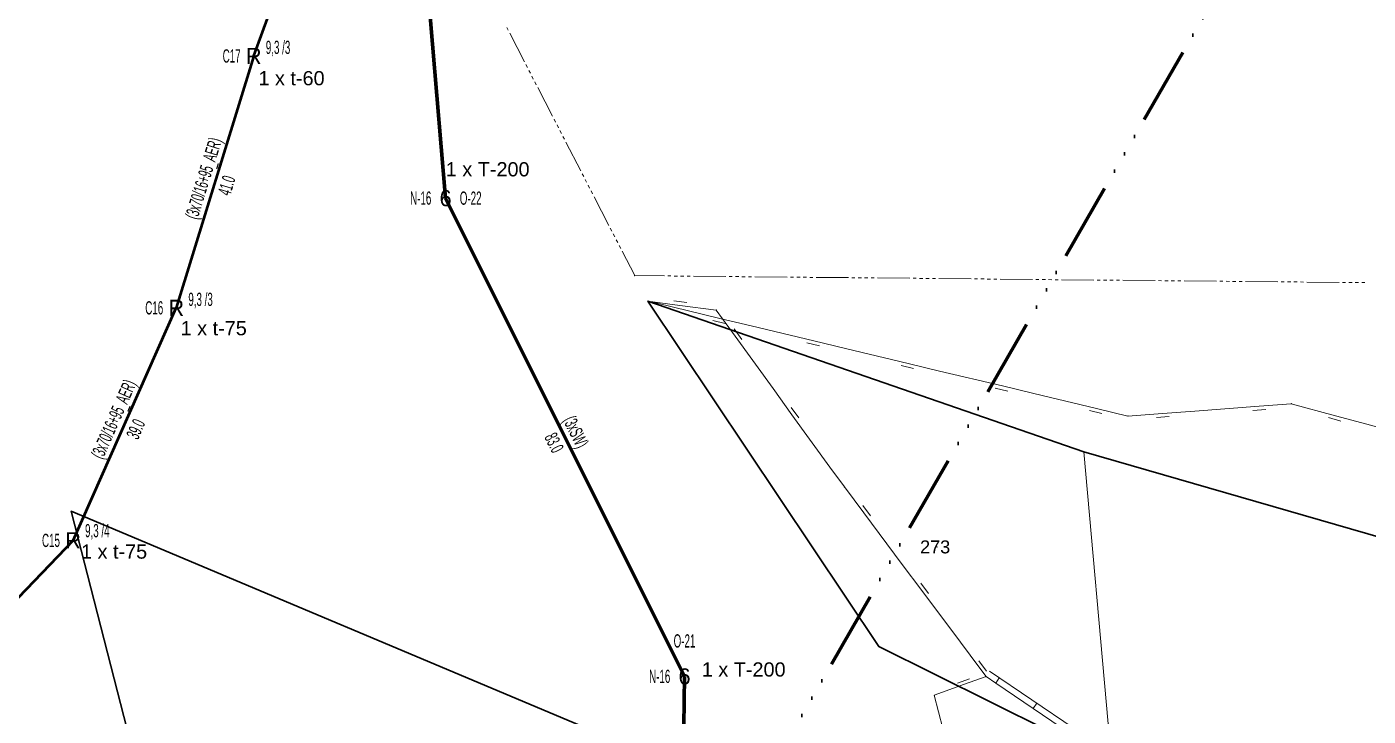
# Model space of a CAD drawing. Header units: millimetres. Extents: x 614452 to 616952, y 4151662 to 4153442.
# Drawn here: x 615834.9 to 616042.6, y 4152716.8 to 4152823.5 of the extents above; entities that cross this region are included whole.
import ezdxf
from ezdxf.enums import TextEntityAlignment as Align
from ezdxf.xclip import XClip

# ---------------------------------------------------------------- set-up
doc = ezdxf.new("R2010")
doc.units = ezdxf.units.MM
doc.header["$XCLIPFRAME"] = 2
doc.linetypes.add('ACAD_ISO14W100', pattern=[24, 12, -3, 0, -3, 0, -3, 0, -3])
for name, color, linetype, lineweight in [('01_UYGALAN_TARAMA', 26, 'Continuous', 20), ('02_ADA_ALN_YENI', 7, 'Continuous', 30), ('03_PARSEL_ALN_ESKI', 18, 'Continuous', 0), ('03_PARSEL_ALN_YENI', 171, 'Continuous', 0), ('03_PARSEL_NO_ESKI', 5, 'Continuous', 0), ('06_DETAY_SNR_KROKI', 4, 'Continuous', 0), ('07_SNRTIP_GECERLI', 30, 'Continuous', 0), ('DIREK_AG_MEVCUT', 120, 'Continuous', 25), ('DIREK_ENH_MEVCUT', 6, 'Continuous', 25), ('HAT_AG_HAVAI_MEVCUT', 126, 'Continuous', 50), ('HAT_ENH_HAVAI_MEVCUT', 6, 'Continuous', 70), ('NOKTA_DETAY_YENI', 171, 'Continuous', 0), ('NOKTA_PARSEL_ESKI', 6, 'Continuous', 0), ('TRAFO_BOLGE_TUM', 254, 'ACAD_ISO14W100', 70)]:
    doc.layers.add(name, color=color, linetype=linetype, lineweight=lineweight)
doc.layers.add('Unknown_Point_Feature', color=7, linetype='Continuous')
doc.styles.add('Direk', font='B_CAD')
doc.styles.get("Standard").update_dxf_attribs({"font": 'Arial'})

# ---------------------------------------------------------------- blocks, each defined once
blk = doc.blocks.new('fggg')
at = {"layer": '01_UYGALAN_TARAMA', "color": 252}
for p, q in [((615909.18, 4152823.42, 622.53), (615909.41, 4152822.98, 622.53)), ((615909.64, 4152822.53, 622.53), (615911.93, 4152818.09, 622.53)), ((615912.16, 4152817.65, 622.53), (615912.39, 4152817.2, 622.53)), ((615912.62, 4152816.76, 622.53), (615912.84, 4152816.31, 622.53)), ((615913.07, 4152815.87, 622.53), (615913.3, 4152815.42, 622.53)), ((615913.53, 4152814.98, 622.53), (615913.76, 4152814.54, 622.53)), ((615913.99, 4152814.09, 622.53), (615916.28, 4152809.65, 622.53)), ((615916.51, 4152809.2, 622.53), (615916.74, 4152808.76, 622.53)), ((615916.97, 4152808.31, 622.53), (615917.2, 4152807.87, 622.53)), ((615917.43, 4152807.43, 622.53), (615917.66, 4152806.98, 622.53)), ((615917.89, 4152806.54, 622.53), (615918.12, 4152806.09, 622.53)), ((615918.35, 4152805.65, 622.53), (615920.64, 4152801.2, 622.53)), ((615920.87, 4152800.76, 622.53), (615921.1, 4152800.32, 622.53)), ((615921.32, 4152799.87, 622.53), (615921.55, 4152799.43, 622.53)), ((615921.78, 4152798.98, 622.53), (615922.01, 4152798.54, 622.53)), ((615922.24, 4152798.09, 622.53), (615922.47, 4152797.65, 622.53)), ((615922.7, 4152797.2, 622.53), (615924.99, 4152792.76, 622.53)), ((615925.22, 4152792.32, 622.53), (615925.45, 4152791.87, 622.53)), ((615925.68, 4152791.43, 622.53), (615925.91, 4152790.98, 622.53)), ((615926.14, 4152790.54, 622.53), (615926.37, 4152790.09, 622.53)), ((615926.6, 4152789.65, 622.53), (615926.83, 4152789.21, 622.53)), ((615927.05, 4152788.76, 622.53), (615929, 4152784.98, 622.53)), ((615933.61, 4152784.94, 622.53), (615929, 4152784.98, 622.53)), ((615934.61, 4152784.93, 622.53), (615934.11, 4152784.93, 622.53)), ((615935.61, 4152784.92, 622.53), (615935.11, 4152784.92, 622.53)), ((615936.61, 4152784.91, 622.53), (615936.11, 4152784.91, 622.53)), ((615937.61, 4152784.9, 622.53), (615937.11, 4152784.91, 622.53)), ((615943.11, 4152784.85, 622.53), (615938.11, 4152784.9, 622.53)), ((615944.11, 4152784.84, 622.53), (615943.61, 4152784.84, 622.53)), ((615945.11, 4152784.83, 622.53), (615944.61, 4152784.83, 622.53)), ((615946.11, 4152784.82, 622.53), (615945.61, 4152784.82, 622.53)), ((615947.11, 4152784.81, 622.53), (615946.61, 4152784.81, 622.53)), ((615952.61, 4152784.76, 622.53), (615947.61, 4152784.8, 622.53)), ((615953.61, 4152784.75, 622.53), (615953.11, 4152784.75, 622.53)), ((615954.61, 4152784.74, 622.53), (615954.11, 4152784.74, 622.53)), ((615955.61, 4152784.73, 622.53), (615955.11, 4152784.73, 622.53)), ((615956.61, 4152784.72, 622.53), (615956.11, 4152784.72, 622.53)), ((615962.11, 4152784.67, 622.53), (615957.11, 4152784.71, 622.53)), ((615963.11, 4152784.66, 622.53), (615962.61, 4152784.66, 622.53)), ((615964.11, 4152784.65, 622.53), (615963.61, 4152784.65, 622.53)), ((615965.11, 4152784.64, 622.53), (615964.61, 4152784.64, 622.53)), ((615966.11, 4152784.63, 622.53), (615965.61, 4152784.63, 622.53)), ((615971.61, 4152784.58, 622.53), (615966.61, 4152784.62, 622.53)), ((615972.61, 4152784.57, 622.53), (615972.11, 4152784.57, 622.53)), ((615973.61, 4152784.56, 622.53), (615973.11, 4152784.56, 622.53)), ((615974.61, 4152784.55, 622.53), (615974.11, 4152784.55, 622.53)), ((615975.61, 4152784.54, 622.53), (615975.11, 4152784.54, 622.53)), ((615981.11, 4152784.48, 622.53), (615976.11, 4152784.53, 622.53)), ((615982.11, 4152784.47, 622.53), (615981.61, 4152784.48, 622.53)), ((615983.11, 4152784.47, 622.53), (615982.61, 4152784.47, 622.53)), ((615984.11, 4152784.46, 622.53), (615983.61, 4152784.46, 622.53)), ((615985.11, 4152784.45, 622.53), (615984.61, 4152784.45, 622.53)), ((615990.61, 4152784.39, 622.53), (615985.61, 4152784.44, 622.53)), ((615991.61, 4152784.38, 622.53), (615991.11, 4152784.39, 622.53)), ((615992.61, 4152784.37, 622.53), (615992.11, 4152784.38, 622.53)), ((615993.6, 4152784.36, 622.53), (615993.1, 4152784.37, 622.53)), ((615994.6, 4152784.36, 622.53), (615994.1, 4152784.36, 622.53)), ((616000.1, 4152784.3, 622.53), (615995.1, 4152784.35, 622.53)), ((616001.1, 4152784.29, 622.53), (616000.6, 4152784.3, 622.53)), ((616002.1, 4152784.28, 622.53), (616001.6, 4152784.29, 622.53)), ((616003.1, 4152784.27, 622.53), (616002.6, 4152784.28, 622.53)), ((616004.1, 4152784.26, 622.53), (616003.6, 4152784.27, 622.53)), ((616009.6, 4152784.21, 622.53), (616004.6, 4152784.26, 622.53)), ((616010.6, 4152784.2, 622.53), (616010.1, 4152784.21, 622.53)), ((616011.6, 4152784.19, 622.53), (616011.1, 4152784.2, 622.53)), ((616012.6, 4152784.18, 622.53), (616012.1, 4152784.19, 622.53)), ((616013.6, 4152784.17, 622.53), (616013.1, 4152784.18, 622.53)), ((616019.1, 4152784.12, 622.53), (616014.1, 4152784.17, 622.53)), ((616020.1, 4152784.11, 622.53), (616019.6, 4152784.12, 622.53)), ((616021.1, 4152784.1, 622.53), (616020.6, 4152784.11, 622.53)), ((616022.1, 4152784.09, 622.53), (616021.6, 4152784.1, 622.53)), ((616023.1, 4152784.08, 622.53), (616022.6, 4152784.09, 622.53)), ((616028.6, 4152784.03, 622.53), (616023.6, 4152784.08, 622.53)), ((616029.6, 4152784.02, 622.53), (616029.1, 4152784.02, 622.53)), ((616030.6, 4152784.01, 622.53), (616030.1, 4152784.02, 622.53)), ((616031.6, 4152784, 622.53), (616031.1, 4152784.01, 622.53)), ((616032.6, 4152783.99, 622.53), (616032.1, 4152784, 622.53)), ((616038.1, 4152783.94, 622.53), (616033.1, 4152783.99, 622.53)), ((616039.1, 4152783.93, 622.53), (616038.6, 4152783.93, 622.53)), ((616040.1, 4152783.92, 622.53), (616039.6, 4152783.92, 622.53)), ((616041.1, 4152783.91, 622.53), (616040.6, 4152783.91, 622.53)), ((616042.1, 4152783.9, 622.53), (616041.6, 4152783.91, 622.53))]:
    blk.add_line(p, q, dxfattribs=at)
for p in [(615929, 4152784.98, 504.15), (615929, 4152784.98, 642.18)]:
    blk.add_point(p, dxfattribs=at)
at = {"layer": '02_ADA_ALN_YENI', "color": 252}
blk.add_polyline3d([(616125.99, 4152794.83, 0), (616178.27, 4152767.48, 0), (616205.48, 4152753.92, 0), (616189.79, 4152742.33, 0), (616169.69, 4152725.69, 0), (616156.44, 4152717.27, 0), (616138.25, 4152703.59, 0), (616113.44, 4152687.34, 0), (616098.05, 4152676.15, 0), (616082.93, 4152667.76, 0), (616074.61, 4152665.46, 0), (616066.37, 4152665.81, 0), (616056.19, 4152672.3, 0), (616045.79, 4152680.81, 0), (616031.8, 4152688.47, 0), (616014.53, 4152700.69, 0), (616012.35, 4152702.31, 0), (616001.69, 4152710.22, 0), (615966.82, 4152727.59, 0), (615931.04, 4152781.04, 0), (615998.55, 4152757.72, 0), (616061.85, 4152739.42, 0), (616080.99, 4152742.61, 0), (616125.99, 4152794.83, 0)], close=True, dxfattribs=at)
blk.add_polyline3d([(615742.03, 4152608.91, 0), (615892.46, 4152514.42, 0), (615873.71, 4152609.68, 0), (615861.66, 4152670.86, 0), (615841.71, 4152748.5, 0), (615926.35, 4152712.91, 0), (615920.29, 4152700.92, 0), (615908.32, 4152689.25, 0), (615898.24, 4152674.71, 0), (615895.88, 4152662.24, 0), (615885.06, 4152640.57, 0), (615900.77, 4152635.52, 0), (615910.15, 4152618.59, 0), (615920.75, 4152586.2, 0), (615924.61, 4152567.09, 0), (615925.32, 4152561.59, 0), (615928.09, 4152564.79, 0), (615926.6, 4152548.09, 0), (615922, 4152521.88, 0), (615920.44, 4152516.29, 0), (615908.14, 4152502.5, 0)], dxfattribs=at)
at = {"layer": '03_PARSEL_ALN_ESKI', "color": 252}
blk.add_point((615975.83, 4152742.99), dxfattribs=at)
at = {"layer": '03_PARSEL_ALN_YENI', "color": 252}
for points in [[(615998.55, 4152757.72, 0), (616002.35, 4152715.6, 0), (616001.69, 4152710.22, 0), (615966.82, 4152727.59, 0), (615931.04, 4152781.04, 0), (615998.55, 4152757.72, 0)], [(616098.05, 4152676.15, 0), (616002.35, 4152715.6, 0), (615998.55, 4152757.72, 0), (616061.85, 4152739.42, 0), (616080.99, 4152742.61, 0), (616087.63, 4152718.59, 0), (616098.05, 4152676.15, 0)], [(615873.71, 4152609.68, 0), (615861.66, 4152670.86, 0), (615841.71, 4152748.5, 0), (615926.35, 4152712.91, 0), (615920.29, 4152700.92, 0), (615908.32, 4152689.25, 0), (615898.24, 4152674.71, 0), (615895.88, 4152662.24, 0), (615885.06, 4152640.57, 0), (615873.71, 4152609.68, 0)]]:
    blk.add_polyline3d(points, close=True, dxfattribs=at)
at = {"layer": '06_DETAY_SNR_KROKI', "color": 252}
for p, q in [((615935.08, 4152781.07, 0.95), (615937.06, 4152780.81, 0.95)), ((615931.04, 4152781.04, 0.95), (615935.99, 4152780.38, 0.95)), ((615932.46, 4152780.7, 0.95), (615931.04, 4152781.04, 0.95)), ((615931.04, 4152781.04, 640.78), (615998.55, 4152757.72, 631.87)), ((615942.18, 4152778.37, 0.95), (615932.46, 4152780.7, 0.95)), ((615935.99, 4152780.38, 0.95), (615941.62, 4152779.64, 0.95)), ((615941.62, 4152779.64, 0.95), (615944.55, 4152775.59, 0.95)), ((615943.02, 4152777.59, 0.95), (615941.08, 4152778.06, 0.95)), ((615947.04, 4152777.21, 0.95), (615942.18, 4152778.37, 0.95)), ((615956.77, 4152774.88, 0.95), (615947.04, 4152777.21, 0.95)), ((615944.42, 4152776.73, 0.95), (615945.6, 4152775.11, 0.95)), ((615944.55, 4152775.59, 0.95), (615950.43, 4152767.49, 0.95)), ((615961.63, 4152773.72, 0.95), (615956.77, 4152774.88, 0.95)), ((615957.61, 4152774.1, 0.95), (615955.67, 4152774.57, 0.95)), ((615971.36, 4152771.39, 0.95), (615961.63, 4152773.72, 0.95)), ((615972.2, 4152770.61, 0.95), (615970.25, 4152771.07, 0.95)), ((615976.22, 4152770.22, 0.95), (615971.36, 4152771.39, 0.95)), ((615985.95, 4152767.9, 0.95), (615976.22, 4152770.22, 0.95)), ((615950.43, 4152767.49, 0.95), (615953.36, 4152763.45, 0.95)), ((615986.79, 4152767.12, 0.95), (615984.84, 4152767.58, 0.95)), ((615990.81, 4152766.73, 0.95), (615985.95, 4152767.9, 0.95)), ((616000.53, 4152764.4, 0.95), (615990.81, 4152766.73, 0.95)), ((615953.23, 4152764.59, 0.95), (615954.4, 4152762.97, 0.95)), ((616025.71, 4152764.77, 0.95), (616015.74, 4152764.02, 0.95)), ((616030.69, 4152765.14, 0.95), (616025.71, 4152764.77, 0.95)), ((616037.54, 4152763.28, 0.95), (616030.69, 4152765.14, 0.95)), ((615953.36, 4152763.45, 0.95), (615959.23, 4152755.35, 0.95)), ((616001.37, 4152763.63, 0.95), (615999.43, 4152764.09, 0.95)), ((616005.4, 4152763.24, 0.95), (616000.53, 4152764.4, 0.95)), ((616010.75, 4152763.64, 0.95), (616005.4, 4152763.24, 0.95)), ((616011.79, 4152763.16, 0.95), (616009.8, 4152763.01, 0.95)), ((616015.74, 4152764.02, 0.95), (616010.75, 4152763.64, 0.95)), ((616026.75, 4152764.28, 0.95), (616024.75, 4152764.13, 0.95)), ((616038.36, 4152762.48, 0.95), (616036.43, 4152763, 0.95)), ((616042.37, 4152761.97, 0.95), (616037.54, 4152763.28, 0.95)), ((616052.02, 4152759.35, 0.95), (616042.37, 4152761.97, 0.95)), ((615998.55, 4152757.72, 631.87), (616061.85, 4152739.42, 629.32)), ((615959.23, 4152755.35, 0.95), (615961.47, 4152752.27, 0.95)), ((615961.47, 4152752.27, 0.95), (615964.47, 4152748.26, 0.95)), ((615964.32, 4152749.4, 0.95), (615965.52, 4152747.8, 0.95)), ((615964.47, 4152748.26, 0.95), (615970.45, 4152740.25, 0.95)), ((615970.45, 4152740.25, 0.95), (615973.45, 4152736.25, 0.95)), ((615973.3, 4152737.38, 0.95), (615974.5, 4152735.78, 0.95)), ((615973.45, 4152736.25, 0.95), (615979.44, 4152728.24, 0.95)), ((615979.44, 4152728.24, 0.95), (615982.43, 4152724.23, 0.95)), ((615982.28, 4152725.37, 0.95), (615983.48, 4152723.77, 0.95)), ((615980.1, 4152721.72, 0.95), (615983.41, 4152722.92, 0.95)), ((615982.43, 4152724.23, 0.95), (615983.41, 4152722.92, 0.95)), ((615984.91, 4152721.9, 0.95), (615983.41, 4152722.92, 0.95)), ((615997.07, 4152714.89, 0.95), (615983.97, 4152723.74, 0.95)), ((615975.4, 4152720.02, 0.95), (615980.1, 4152721.72, 0.95)), ((615978.97, 4152721.91, 0.95), (615980.85, 4152722.59, 0.95)), ((615984.91, 4152721.9, 0.95), (615985.47, 4152722.73, 0.95)), ((615990.71, 4152717.98, 0.95), (615984.91, 4152721.9, 0.95)), ((615977.86, 4152710.48, 0.95), (615975.4, 4152720.02, 0.95)), ((615990.71, 4152717.98, 0.95), (615991.27, 4152718.81, 0.95)), ((615996.51, 4152714.06, 0.95), (615990.71, 4152717.98, 0.95))]:
    blk.add_line(p, q, dxfattribs=at)
for p in [(615931.04, 4152781.04, 640.78), (615931.04, 4152781.04, 640.78), (615941.62, 4152779.64, 636.41), (615941.62, 4152779.64, 636.41), (616030.69, 4152765.14, 645.25), (616030.69, 4152765.14, 645.25), (616005.4, 4152763.24, 644.05), (616005.4, 4152763.24, 644.05), (615961.47, 4152752.27, 636.09), (615961.47, 4152752.27, 636.09), (615983.41, 4152722.92, 623.91), (615983.41, 4152722.92, 623.91), (615983.41, 4152722.92, 623.91), (615975.4, 4152720.02, 624.39), (615975.4, 4152720.02, 624.39)]:
    blk.add_point(p, dxfattribs=at)
at = {"layer": '07_SNRTIP_GECERLI', "color": 252}
for points in [[(615998.55, 4152757.72, 0), (615931.04, 4152781.04, 640.78)], [(615966.82, 4152727.59, 0), (615931.04, 4152781.04, 0)], [(616080.99, 4152742.61, 640.89), (616061.85, 4152739.42, 0), (615998.55, 4152757.72, 0)], [(616002.35, 4152715.6, 0), (615998.55, 4152757.72, 0)], [(615873.71, 4152609.68, 0), (615861.66, 4152670.86, 0), (615841.71, 4152748.5, 0)], [(615841.71, 4152748.5, 0), (615926.35, 4152712.91, 0)], [(615966.82, 4152727.59, 0), (616001.69, 4152710.22, 0)]]:
    blk.add_polyline3d(points, dxfattribs=at)
at = {"layer": 'NOKTA_DETAY_YENI', "color": 252}
for p in [(615941.62, 4152779.64, 636.41), (616030.69, 4152765.14, 645.25), (616005.4, 4152763.24, 644.05), (615961.47, 4152752.27, 636.09), (615983.41, 4152722.92, 623.91), (615975.4, 4152720.02, 624.39)]:
    blk.add_point(p, dxfattribs=at)
at = {"layer": 'NOKTA_PARSEL_ESKI', "color": 252}
for p in [(615931.04, 4152781.04, 640.78), (615998.55, 4152757.72), (615841.71, 4152748.5), (615966.82, 4152727.59)]:
    blk.add_point(p, dxfattribs=at)
at = {"layer": '03_PARSEL_NO_ESKI', "color": 252}
blk.add_text('273', height=2, dxfattribs=at).set_placement((615973.2, 4152741.99))

msp = doc.modelspace()

# ---------------------------------------------------------------- linework, layer by layer
at = {"layer": 'HAT_AG_HAVAI_MEVCUT'}
for p, q in [((615870.01, 4152818.99), (615885.99, 4152863)), ((615870.01, 4152818.99), (615858.01, 4152780)), ((615842.02, 4152744), (615858.01, 4152780)), ((615842.02, 4152744), (615818.01, 4152718.99))]:
    msp.add_line(p, q, dxfattribs=at)
at = {"layer": 'HAT_ENH_HAVAI_MEVCUT'}
for p, q in [((615882.7, 4152998.06), (615899.71, 4152796.98)), ((615899.71, 4152796.98), (615936.72, 4152722.94)), ((615936.72, 4152722.94), (615934.94, 4152584.82))]:
    msp.add_line(p, q, dxfattribs=at)
at = {"layer": 'TRAFO_BOLGE_TUM', "flags": 128}
msp.add_lwpolyline([(615486.15, 4152669.73), (615486.14, 4152669.74), (616077.97, 4153209.43), (616078.15, 4153209.6), (616079.01, 4153210.2), (616079.07, 4153210.22), (616079.06, 4153210.23), (616244.06, 4153303.22), (616244.96, 4153303.63), (616245.97, 4153303.9), (616247.01, 4153303.99), (616248.05, 4153303.9), (616248.33, 4153303.83), (616248.33, 4153303.84), (616279.31, 4153296.85), (616280.04, 4153296.64), (616280.99, 4153296.2), (616281.85, 4153295.6), (616282.59, 4153294.86), (616283.19, 4153294), (616283.63, 4153293.05), (616283.9, 4153292.04), (616283.99, 4153291), (616283.9, 4153289.96), (616283.63, 4153288.95), (616283.19, 4153288.01), (616283.19, 4153288.01), (615803.49, 4152453.53), (615803.48, 4152453.52), (615803.31, 4152453.28), (615803.33, 4152453.27), (615607.27, 4152149.14), (615606.83, 4152148.54), (615606.09, 4152147.8), (615605.23, 4152147.2), (615604.28, 4152146.75), (615603.27, 4152146.48), (615602.57, 4152146.42), (615602.57, 4152146.4), (615216.37, 4152124.26), (615216.03, 4152124.25), (615214.99, 4152124.34), (615213.97, 4152124.61), (615213.03, 4152125.05), (615212.17, 4152125.65), (615211.43, 4152126.39), (615210.83, 4152127.25), (615210.39, 4152128.2), (615210.12, 4152129.21), (615210.03, 4152130.25), (615210.12, 4152131.29), (615210.39, 4152132.3), (615210.7, 4152132.98), (615210.69, 4152132.98), (615484.84, 4152668.05), (615484.98, 4152668.31), (615485.58, 4152669.17), (615486.15, 4152669.73), (615486.15, 4152669.73)], dxfattribs=at)

# ---------------------------------------------------------------- block references
ref = msp.add_blockref('fggg', (0, 0))
XClip(ref).set_block_clipping_path([(615240.7433106549, 4153442.5), (615240.7433106545, 4152542.5), (614452.5, 4152542.5), (614452.5, 4151662.5), (616764.340303037, 4151662.5), (616764.340303037, 4152542.5), (616327.5, 4152542.5), (616327.5, 4153442.5)])

# ---------------------------------------------------------------- texts
at = {"layer": 'DIREK_AG_MEVCUT', "width": 0.53}
for s, p in [('9,3 /3', (615873.77, 4152820.32)), ('C17', (615866.58, 4152818.99)), ('C16', (615854.59, 4152780)), ('9,3 /3', (615861.77, 4152781.32)), ('9,3 /4', (615845.78, 4152745.51)), ('C15', (615838.6, 4152744))]:
    msp.add_text(s, height=2.05, dxfattribs=at).set_placement(p, align=Align.MIDDLE_CENTER)
at = {"layer": 'DIREK_AG_MEVCUT', "style": 'Direk'}
for p in [(615870.01, 4152818.99), (615858.01, 4152780), (615842.02, 4152744)]:
    msp.add_text('R', height=2.5, dxfattribs=at).set_placement(p, align=Align.MIDDLE_CENTER)
at = {"layer": 'DIREK_ENH_MEVCUT', "linetype": 'ByBlock', "width": 0.53}
for s, p in [('N-16', (615895.86, 4152796.99)), ('O-22', (615903.6, 4152796.98)), ('O-21', (615936.72, 4152728.44)), ('N-16', (615932.87, 4152722.95))]:
    msp.add_text(s, height=2.05, dxfattribs=at).set_placement(p, align=Align.MIDDLE_CENTER)
at = {"layer": 'DIREK_ENH_MEVCUT', "linetype": 'ByBlock', "style": 'Direk'}
for p in [(615899.71, 4152796.98), (615936.72, 4152722.94)]:
    msp.add_text('6', height=2.5, dxfattribs=at).set_placement(p, align=Align.MIDDLE_CENTER)
at = {"layer": 'HAT_AG_HAVAI_MEVCUT', "lineweight": 30, "width": 0.53}
for rotation, p in [(432.8931, (615863.2, 4152799.75, 307929.01)), (66.0508, (615849.24, 4152762.35, 307929.01))]:
    msp.add_text('(3x70/16+95_AER)', height=2.05, rotation=rotation, dxfattribs=at).set_placement(p, align=Align.CENTER)
for s, rotation, p in [('41.0', 432.8931, (615864.82, 4152799.24, 307929.01)), ('39.0', 66.0508, (615850.79, 4152761.65, 307929.01))]:
    msp.add_text(s, height=2.05, rotation=rotation, dxfattribs=at).set_placement(p, align=Align.TOP_CENTER)
at = {"layer": 'HAT_ENH_HAVAI_MEVCUT', "lineweight": 30, "width": 0.53}
msp.add_text('(3xSW)', height=2.05, rotation=296.5589, dxfattribs=at).set_placement((615918.98, 4152760.34, 307968.36), align=Align.CENTER)
msp.add_text('83.0', height=2.05, rotation=296.5589, dxfattribs=at).set_placement((615917.45, 4152759.58, 307968.36), align=Align.TOP_CENTER)
at = {"layer": 'Unknown_Point_Feature', "color": 0}
for s, p in [('1 x t-60', (615870.73, 4152814.45)), ('1 x T-200', (615899.74, 4152800.35)), ('1 x t-75', (615858.68, 4152775.75)), ('1 x t-75', (615843.25, 4152741.17)), ('1 x T-200', (615939.39, 4152722.92))]:
    msp.add_text(s, height=2.2, dxfattribs=at).set_placement(p)

doc.saveas('drawing.dxf')
